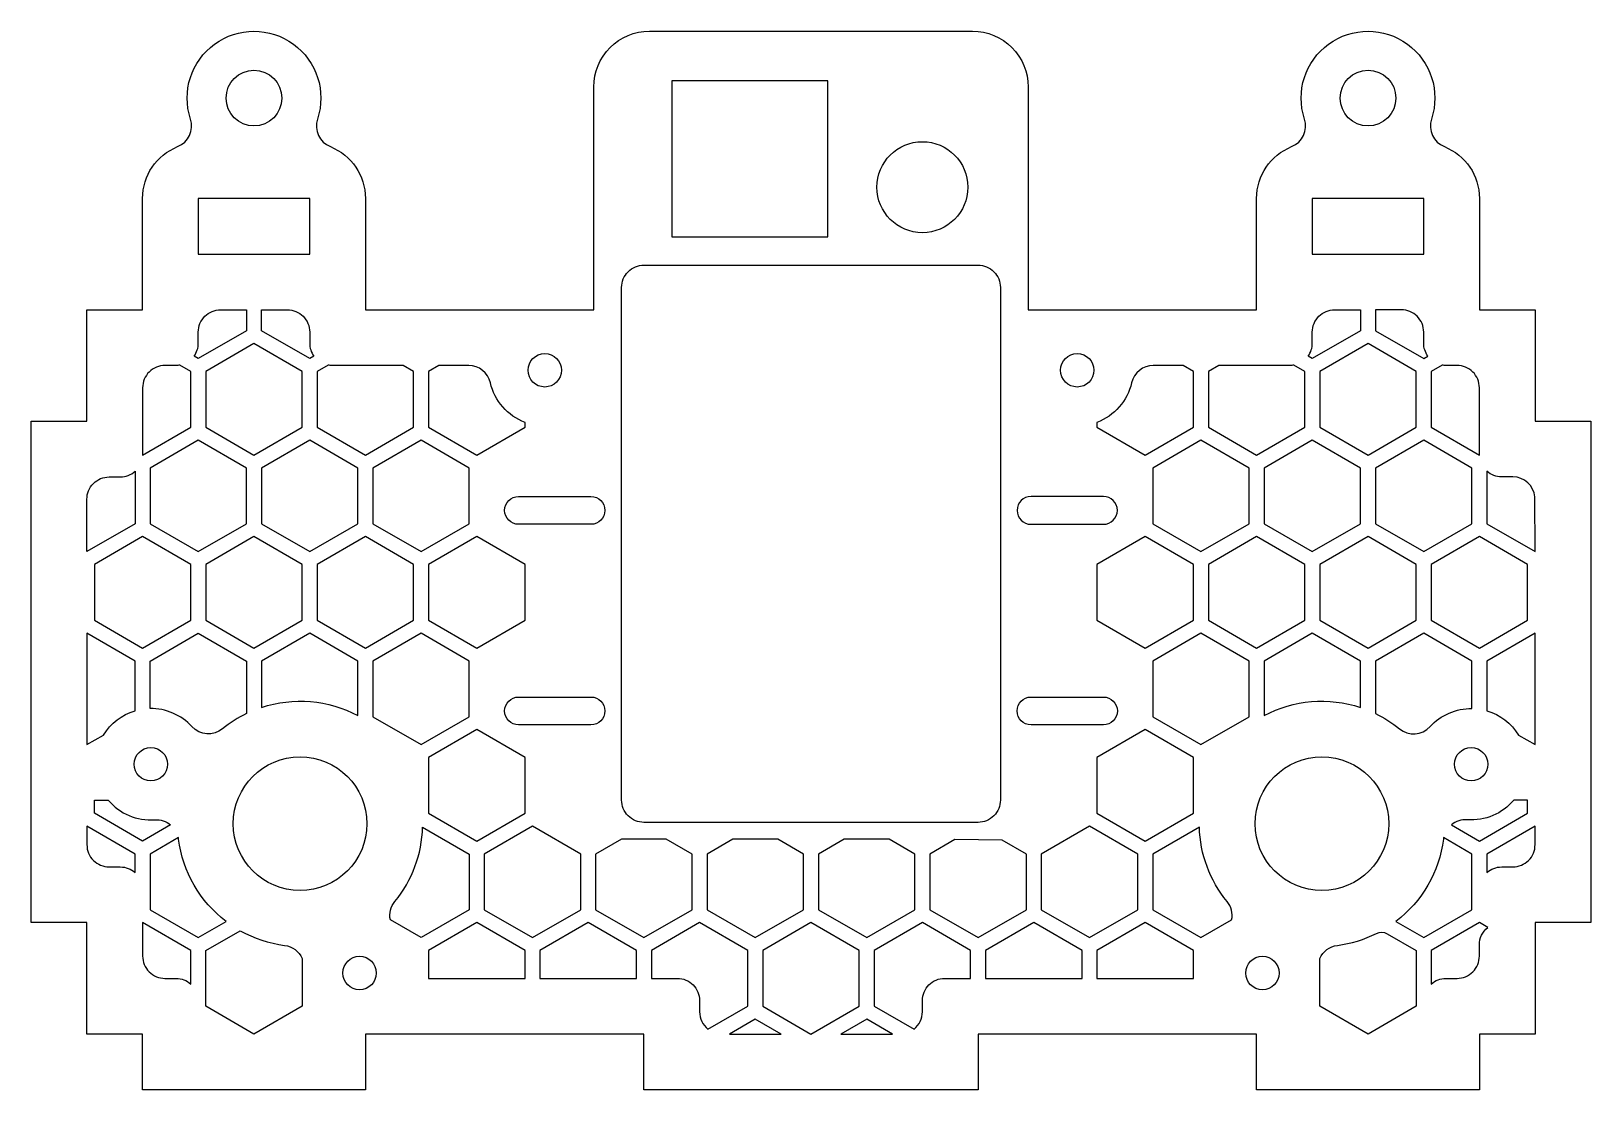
# Model space of a CAD drawing. Header units: millimetres. Extents: x 1 to 141, y 0 to 95.
import ezdxf

# ---------------------------------------------------------------- set-up
doc = ezdxf.new("R2010")
doc.units = ezdxf.units.MM
doc.layers.get('0').update_dxf_attribs({"linetype": 'CONTINUOUS'})

msp = doc.modelspace()

# ---------------------------------------------------------------- linework, layer by layer
for points in [[(111, 70), (111, 80, -0.306701), (114.14, 84.64, 0.396012), (115.3, 87.12, -1.381784), (126.7, 87.12, 0.396012), (127.86, 84.64, -0.306701), (131, 80), (131, 75), (131, 70), (136, 70), (136, 60), (141, 60), (141, 15), (136, 15), (136, 5), (131, 5), (131, 0), (111, 0), (111, 5), (86, 5), (86, 0), (56, 0), (56, 5), (31, 5), (31, 0), (11, 0), (11, 5), (6, 5), (6, 15), (1, 15), (1, 60), (6, 60), (6, 70), (11, 70), (11, 75), (11, 80, -0.306701), (14.14, 84.64, 0.396012), (15.3, 87.12, -1.381784), (26.7, 87.12, 0.396012), (27.86, 84.64, -0.306701), (31, 80), (31, 70), (51.5, 70), (51.5, 90, -0.414214), (56.5, 95), (85.5, 95, -0.414214), (90.5, 90), (90.5, 70)], [(88, 26, -0.414214), (86, 24), (56, 24, -0.414214), (54, 26), (54, 72, -0.414214), (56, 74), (86, 74, -0.414214), (88, 72)], [(16, 68, -0.414214), (18, 70), (20.33, 70), (20.33, 68.12), (16, 65.62), (15.63, 65.84, 0.156392), (16, 67)], [(24, 70, -0.414214), (26, 68), (26, 67, 0.156391), (26.37, 65.84), (26, 65.62), (21.67, 68.12), (21.67, 70)], [(116, 68, -0.414214), (118, 70), (120.33, 70), (120.33, 68.12), (116, 65.62), (115.63, 65.84, 0.156391), (116, 67)], [(126, 65.62), (126.37, 65.84, -0.156392), (126, 67), (126, 68, 0.414214), (124, 70), (121.67, 70), (121.67, 68.12)], [(11, 57, -0.004783), (11, 56.96), (11, 56.96), (15.33, 59.46), (15.33, 64.46), (14.35, 65.03, -0.043421), (14, 65), (13, 65, 0.414214), (11, 63), (11, 62)], [(34.4, 65), (28, 65, -0.043422), (27.65, 65.03), (26.67, 64.46), (26.67, 59.46), (31, 56.96), (35.33, 59.46), (35.33, 64.46)], [(40.28, 65), (37.6, 65), (36.67, 64.46), (36.67, 59.46), (41, 56.96), (45.33, 59.46), (45.33, 59.89, -0.250894), (42.22, 63.45, 0.349383)], [(105.33, 64.46), (104.4, 65), (101.72, 65, 0.349383), (99.78, 63.45, -0.250894), (96.67, 59.89), (96.67, 59.46), (101, 56.96), (105.33, 59.46)], [(115.33, 64.46), (114.35, 65.03, -0.043422), (114, 65), (107.6, 65), (106.67, 64.46), (106.67, 59.46), (111, 56.96), (115.33, 59.46)], [(131, 56.96), (131, 56.96, -0.004783), (131, 57), (131, 62), (131, 63, 0.414214), (129, 65), (128, 65, -0.043421), (127.65, 65.03), (126.67, 64.46), (126.67, 59.46)], [(6, 53, -0.414214), (8, 55), (9, 55, 0.183925), (10.33, 55.51), (10.33, 50.8), (6, 48.3)], [(134, 55), (133, 55, -0.183925), (131.67, 55.51), (131.67, 50.8), (136, 48.3), (136, 48.31), (135.99, 53.2, 0.384776)], [(51.25, 53.25, -1), (51.25, 50.75), (44.75, 50.75, -1), (44.75, 53.25)], [(97.25, 53.25), (90.75, 53.25, 1), (90.75, 50.75), (97.25, 50.75, 1)], [(10.33, 38.48), (6, 40.98), (6, 30.98), (7.49, 31.84, -0.185154), (10.33, 34.01)], [(18.18, 32.39, -0.398286), (15.43, 32.59, 0.214381), (11.67, 34.21), (11.67, 38.48), (16, 40.98), (20.33, 38.48), (20.33, 33.77, 0.058333)], [(30.33, 38.48), (26, 40.98), (21.67, 38.48), (21.67, 34.31, -0.205914), (30.33, 33.58)], [(116, 40.98), (111.67, 38.48), (111.67, 33.58, -0.205914), (120.33, 34.31), (120.33, 38.48)], [(121.67, 38.48), (121.67, 33.77, -0.058333), (123.82, 32.39, 0.398286), (126.57, 32.59, -0.214381), (130.33, 34.21), (130.33, 38.48), (126, 40.98)], [(131.67, 38.48), (131.67, 34.01, -0.185154), (134.51, 31.84), (136, 30.98), (136, 40.98)], [(51.25, 35.25, -1), (51.25, 32.75), (44.75, 32.75, -1), (44.75, 35.25)], [(90.75, 32.75, -1), (90.75, 35.25), (97.25, 35.25, -1), (97.25, 32.75)], [(12.1, 24.23, -0.192985), (13.52, 23.78), (11, 22.32), (6.67, 24.82), (6.67, 26), (7.91, 26, 0.240581)], [(135.33, 26), (134.09, 26, -0.240581), (129.9, 24.23, 0.192985), (128.48, 23.78), (131, 22.32), (135.33, 24.82)], [(8, 20), (9, 20, -0.183925), (10.33, 19.49), (10.33, 21.16), (6, 23.66), (6, 22, 0.414214)], [(14.21, 22.63), (11.67, 21.16), (11.67, 16.16), (16, 13.66), (18.5, 15.11, -0.201719), (14.23, 22.49, 0.0176)], [(33.24, 15.25, -0.224283), (33.65, 16.91, 0.166228), (36.14, 23.58), (40.33, 21.16), (40.33, 16.16), (36, 13.66)], [(106, 13.66), (108.76, 15.25, 0.224283), (108.35, 16.91, -0.166228), (105.86, 23.58), (101.67, 21.16), (101.67, 16.16)], [(130.33, 21.16), (127.79, 22.63, 0.0176), (127.77, 22.49, -0.201719), (123.5, 15.11), (126, 13.66), (130.33, 16.16)], [(131.67, 21.16), (131.67, 19.49, -0.183925), (133, 20), (134, 20, 0.414214), (136, 22), (136, 23.66)], [(13, 10), (14, 10, -0.183926), (15.33, 9.49), (15.33, 12.5), (11, 15), (11, 12, 0.414214)], [(23.75, 12.96, -0.2636), (25.33, 11.78), (25.33, 7.5), (21, 5), (16.67, 7.5), (16.67, 12.5), (19.76, 14.28, 0.096442)], [(61.75, 5.44), (65.33, 7.5), (65.33, 12.5), (61, 15), (56.67, 12.5), (56.67, 10), (59, 10, -0.414214), (61, 8), (61, 7, 0.228436)], [(81, 7), (81, 8, -0.414214), (83, 10), (85.33, 10), (85.33, 12.5), (81, 15), (76.67, 12.5), (76.67, 7.5), (80.25, 5.44, 0.228436)], [(121.77, 14.04, -0.251824), (122.72, 14.01), (125.33, 12.5), (125.33, 7.5), (121, 5), (116.67, 7.5), (116.67, 11.78, -0.2636), (118.25, 12.96, 0.084309)], [(131.75, 14.56), (131, 15), (126.67, 12.5), (126.67, 9.49, -0.183926), (128, 10), (129, 10, 0.414214), (131, 12), (131, 13, -0.228437)]]:
    msp.add_lwpolyline(points, format="xyb", close=True)
for points in [[(58.5, 90.56), (58.5, 76.56), (72.5, 76.56), (72.5, 90.56)], [(16, 75), (26, 75), (26, 80), (16, 80)], [(116, 80), (116, 75), (126, 75), (126, 80)], [(25.33, 64.46), (21, 66.96), (16.67, 64.46), (16.67, 59.46), (21, 56.96), (25.33, 59.46)], [(116.67, 64.46), (116.67, 59.46), (121, 56.96), (125.33, 59.46), (125.33, 64.46), (121, 66.96)], [(11.67, 50.8), (16, 48.3), (20.33, 50.8), (20.33, 55.8), (16, 58.3), (11.67, 55.8)], [(30.33, 55.8), (26, 58.3), (21.67, 55.8), (21.67, 50.8), (26, 48.3), (30.33, 50.8)], [(31.67, 55.8), (31.67, 50.8), (36, 48.3), (40.33, 50.8), (40.33, 55.8), (36, 58.3)], [(110.33, 55.8), (106, 58.3), (101.67, 55.8), (101.67, 50.8), (106, 48.3), (110.33, 50.8)], [(120.33, 55.8), (116, 58.3), (111.67, 55.8), (111.67, 50.8), (116, 48.3), (120.33, 50.8)], [(130.33, 55.8), (126, 58.3), (121.67, 55.8), (121.67, 50.8), (126, 48.3), (130.33, 50.8)], [(6.67, 42.14), (11, 39.64), (15.33, 42.14), (15.33, 47.14), (11, 49.64), (6.67, 47.14)], [(16.67, 42.14), (21, 39.64), (25.33, 42.14), (25.33, 47.14), (21, 49.64), (16.67, 47.14)], [(26.67, 42.14), (31, 39.64), (35.33, 42.14), (35.33, 47.14), (31, 49.64), (26.67, 47.14)], [(36.67, 42.14), (41, 39.64), (45.33, 42.14), (45.33, 47.14), (41, 49.64), (36.67, 47.14)], [(96.67, 42.14), (101, 39.64), (105.33, 42.14), (105.33, 47.14), (101, 49.64), (96.67, 47.14)], [(106.67, 42.14), (111, 39.64), (115.33, 42.14), (115.33, 47.14), (111, 49.64), (106.67, 47.14)], [(116.67, 42.14), (121, 39.64), (125.33, 42.14), (125.33, 47.14), (121, 49.64), (116.67, 47.14)], [(126.67, 42.14), (131, 39.64), (135.33, 42.14), (135.33, 47.14), (131, 49.64), (126.67, 47.14)], [(31.67, 33.48), (36, 30.98), (40.33, 33.48), (40.33, 38.48), (36, 40.98), (31.67, 38.48)], [(101.67, 38.48), (101.67, 33.48), (106, 30.98), (110.33, 33.48), (110.33, 38.48), (106, 40.98)], [(41, 32.32), (36.67, 29.82), (36.67, 24.82), (41, 22.32), (45.33, 24.82), (45.33, 29.82)], [(96.67, 24.82), (101, 22.32), (105.33, 24.82), (105.33, 29.82), (101, 32.32), (96.67, 29.82)], [(46, 23.66), (41.67, 21.16), (41.67, 16.16), (46, 13.66), (50.33, 16.16), (50.33, 21.16)], [(60.33, 21.16), (58.01, 22.5), (53.99, 22.5), (51.67, 21.16), (51.67, 16.16), (56, 13.66), (60.33, 16.16)], [(70.33, 21.16), (68.01, 22.5), (63.99, 22.5), (61.67, 21.16), (61.67, 16.16), (66, 13.66), (70.33, 16.16)], [(80.33, 16.16), (80.33, 21.16), (78.01, 22.5), (73.99, 22.5), (71.67, 21.16), (71.67, 16.16), (76, 13.66)], [(88.17, 22.41), (83.9, 22.45), (81.67, 21.16), (81.67, 16.16), (86, 13.66), (90.33, 16.16), (90.33, 21.16)], [(100.33, 16.16), (100.33, 21.16), (96, 23.66), (91.67, 21.16), (91.67, 16.16), (96, 13.66)], [(36.67, 10), (45.33, 10), (45.33, 12.5), (41, 15), (36.67, 12.5)], [(46.67, 10), (55.33, 10), (55.33, 12.5), (51, 15), (46.67, 12.5)], [(75.33, 12.5), (71, 15), (66.67, 12.5), (66.67, 7.5), (71, 5), (75.33, 7.5)], [(91, 15), (86.67, 12.5), (86.67, 10), (95.33, 10), (95.33, 12.5)], [(101, 15), (96.67, 12.5), (96.67, 10), (105.33, 10), (105.33, 12.5)], [(68.32, 5), (66, 6.34), (63.68, 5), (66, 5)], [(76, 6.34), (73.68, 5), (76, 5), (78.32, 5)]]:
    msp.add_lwpolyline(points, close=True)
for centre, radius in [((21, 89), 2.5), ((121, 89), 2.5), ((81, 81), 4.08), ((47.1, 64.57), 1.5), ((94.9, 64.57), 1.5), ((11.74, 29.22), 1.5), ((25.14, 23.88), 6), ((116.86, 23.88), 6), ((130.26, 29.22), 1.5), ((30.48, 10.48), 1.5), ((111.52, 10.48), 1.5)]:
    msp.add_circle(centre, radius)

doc.saveas('drawing.dxf')
